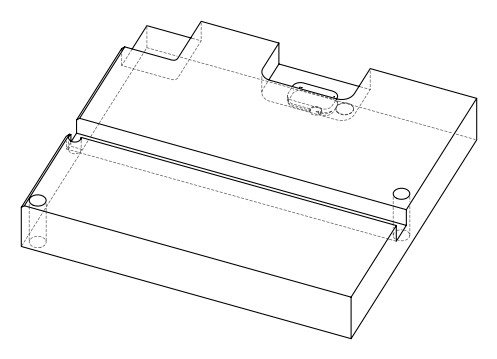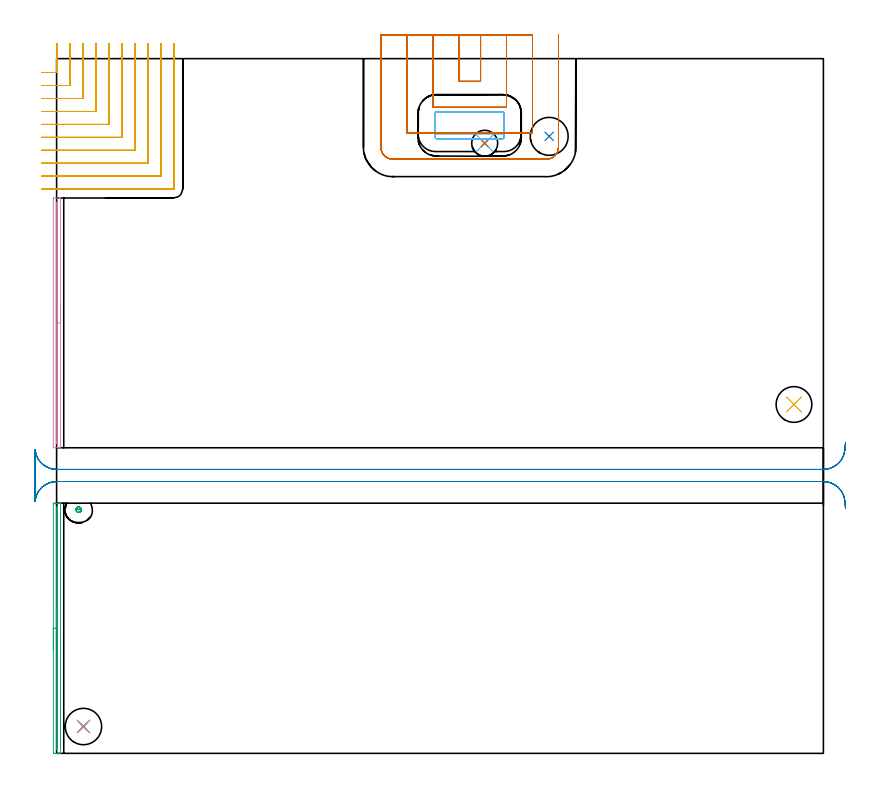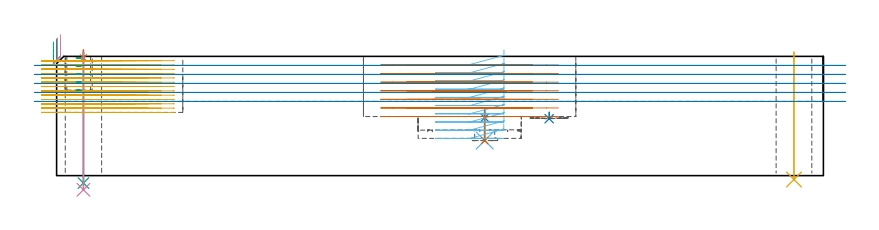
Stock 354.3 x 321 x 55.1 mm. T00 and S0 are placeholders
(PLAN: 15 operations, 11 tool changes, 49.6 min)
(1 SPOT_DRILL | STEP1HOLE | NXT0321_9005460120000 | 0.03 min | 4 mm3)
(2 SPOT_DRILL_1 | STEP1POCKET | NXT0321_9005460120000 | 0.04 min | 3039 mm3)
(3 DRILL_THROUGH_HOLE_INTO_CENTER | STEP1HOLE | NXT0301_077 | 0.24 min | 4843 mm3)
(4 DRILL_TO_ENLARGE_THROUGH_HOLE | STEP1HOLE | UGT0301_291 | 0.26 min | 7349 mm3)
(5 INDEXABLE_INSERT_DRILL_THROUGH_HOLE_FROM_SOLID | STEP1HOLE_1 | NXT0302_004 | 0.24 min | 11764 mm3)
(6 DRILL_BLIND_HOLE_INTO_CENTER | STEP1POCKET | NXT0301_042 | 0.06 min | 413 mm3)
(7 DRILL_TO_ENLARGE_BLIND_HOLE | STEP1POCKET | UGT0301_373 | 0.06 min | 934 mm3)
(8 INDEXABLE_INSERT_DRILL_BLIND_HOLE_FROM_SOLID | STEP1POCKET_2 | NXT0302_006 | 0.02 min | 6867 mm3)
(9 AREA_MILL | FG_CHAMFER_SURFACE | UGT0205_001 | 1.99 min | 645 mm3)
(10 AREA_MILL_1 | FG_CHAMFER_SURFACE_1 | UGT0205_001 | 1.99 min | 657 mm3)
(11 MILL_CORNER_NOTCH_RECTANGULAR | CORNER_NOTCH_RECTANGULAR | NXT0201_009 | Follow Part, ap 2, ae 75% | 22.26 min | 97135 mm3)
(12 MILL_RECTANGULAR_POCKET | POCKET_RECTANGULAR_STRAIGHT | UGT0201_008 | Follow Part, ap 4, ae 75% | 2.83 min | 44408 mm3)
(13 MILL_SLOT | SLOT_PARTIAL_RECTANGULAR | UGT0201_008 | Follow Part, ap 4, ae 75% | 11.26 min | 103799 mm3)
(14 MILL_RECTANGULAR_SLOT | SLOT_RECTANGULAR | UGT0201_136 | Follow Part, ap 5, ae 75% | 8.06 min | 188626 mm3)
(15 MILL_BLIND_HOLE_FROM_SOLID_MATERIAL | STEP1POCKET_1 | NXT0201_013 | Spiral | 0.24 min | 1518 mm3)
(TOOL NXT0321_9005460120000 | NC Spot Drill, 142deg, 12mm, Carbide, Uncoated | D12 PA142 FL30 Z2)
(TOOL NXT0301_077 | Carbide Drill 10.6mm [860.1-1060-053A1-MM 2214] | D10.6 PA140 FL71 Z2)
(TOOL UGT0301_291 | Twist Drill 16.8 mm | D16.8 PA118 FL125 Z2)
(TOOL NXT0302_004 | Index. Insert Drill 16.5mm [880-D1650L20-05] | D16.5 PA176 FL83 Z2)
(TOOL NXT0301_042 | Carbide Drill 7.1mm [860.1-0710-057A1-MM 2214] | D7.1 PA140 FL85 Z2)
(TOOL UGT0301_373 | Twist Drill Flat Bottom 12 mm | D12 PA180 FL101 Z2)
(TOOL NXT0302_006 | Index. Insert Drill 17.5mm [880-D1750L25-05] | D17.5 PA176 FL88 Z2)
(TOOL UGT0205_001 | Chamfer Mill 20 x 3 x 45 deg. | D20 FL50 Z2)
(TOOL NXT0201_009 | ENDMILL 8mm [2P460-0800-NA 1630] | D8 FL26 Z6)
(TOOL UGT0201_008 | End Mill 16 mm | D16 FL32 Z4)
(TOOL UGT0201_136 | Carbide End Mill 20.0 | D20 FL30 Z4)
(TOOL NXT0201_013 | ENDMILL 10mm | D10 FL30 Z4)
(OP 1 SPOT_DRILL)
G17 G21 G94 G90
T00 M6
G54
G17 G0 G90 X12.4 Y12.4 S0 M3
G43 Z65.1 H0
G94 G81 G98 Z54.377 F250. R58.1
G80
M5
M2
(OP 2 SPOT_DRILL_1)
G17 G21 G94 G90
T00 M6
G54
G17 G0 G90 X197.8 Y281.9 S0 M3
G43 Z65.1 H0
G94 G81 G98 Z26.775 F250. R30.3
G80
M5
M2
(OP 3 DRILL_THROUGH_HOLE_INTO_CENTER)
G17 G21 G94 G90
T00 M6
G54
G17 G0 G90 X12.4 Y12.4 S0 M3
G43 Z65.1 H1
G94 G73 G98 Z-3.429 F250. Q9.755 R57.1
G80
M5
M2
(OP 4 DRILL_TO_ENLARGE_THROUGH_HOLE)
G17 G21 G94 G90
T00 M6
G54
G17 G0 G90 X12.4 Y12.4 S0 M3
G43 Z65.1 H0
G94 G73 G98 Z-6.547 F250. Q15.412 R57.1
G80
M5
M2
(OP 5 INDEXABLE_INSERT_DRILL_THROUGH_HOLE_FROM_SOLID)
G17 G21 G94 G90
T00 M6
G54
G17 G0 G90 X340.7 Y161.2 S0 M3
G43 Z65.1 H1
G94 G81 G98 Z-1.788 F250. R57.1
G80
M5
M2
(OP 6 DRILL_BLIND_HOLE_INTO_CENTER)
G17 G21 G94 G90
T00 M6
G54
G17 G0 G90 X197.8 Y281.9 S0 M3
G43 Z65.1 H1
G94 G81 G98 Z16.2 F250. R29.3
G80
M5
M2
(OP 7 DRILL_TO_ENLARGE_BLIND_HOLE)
G17 G21 G94 G90
T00 M6
G54
G17 G0 G90 X197.8 Y281.9 S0 M3
G43 Z65.1 H0
G94 G81 G98 Z16.2 F250. R29.3
G80
M5
M2
(OP 8 INDEXABLE_INSERT_DRILL_BLIND_HOLE_FROM_SOLID)
G17 G21 G94 G90
T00 M6
G54
G17 G0 G90 X227.6 Y285.1 S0 M3
G43 Z65.1 H1
G94 G81 G98 Z26.3 F250. R29.3
G80
M5
M2
(OP 9 AREA_MILL)
G17 G21 G94 G90
T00 M6
G54
G17 G0 G90 X-1.5 Y47.8 S1061 M3
G43 Z65.1 H0
Z61.8
G94 G1 Y47.838 Z60.928 F250.
Y47.952 Z60.063
Y48.141 Z59.212
Y48.403 Z58.38
Y48.737 Z57.574
Y49.14 Z56.8
Y49.608 Z56.064
Y50.14 Z55.372
Y50.729 Z54.729
Y51.372 Z54.14
Y52.064 Z53.608
Y52.8 Z53.14
Y53.574 Z52.737
Y54.38 Z52.403
Y55.212 Z52.141
Y56.063 Z51.952
Y56.928 Z51.838
Y57.8 Z51.8
Y114.981
X-1.497 Y115.325 Z51.801
X-1.492 Y115.59 Z51.803
X-1.16 Y115.6 Z52.134
X-0.624 Z52.672
X-0.287 Z53.009
X0.249 Z53.545
X0.587 Z53.881
X1.262 Z54.561
X1.537 Z54.837
X1.67 Y115.598 Z54.963
X1.798 Y115.59 Z55.088
X1.8 Y115.427 Z55.1
Y0.173
X1.798 Y0.01 Z55.089
X1.671 Y0.002 Z54.963
X1.537 Y0. Z54.837
X1.262 Z54.561
X0.587 Z53.881
X-0.624 Z52.672
X-1.16 Y0.001 Z52.134
X-1.38 Y0.005 Z51.914
X-1.492 Y0.01 Z51.803
X-1.497 Y0.275 Z51.8
X-1.5 Y0.619
Y57.8
X-0.086 Z53.214
Y112.988
X-0.085 Y113.194 Z53.215
X-0.082 Y113.435 Z53.218
X-0.079 Y113.554 Z53.221
X-0.071 Y113.591 Z53.229
X-0.048 Y113.592 Z53.252
X0.191 Y113.599 Z53.491
X0.339 Y113.597 Z53.639
X0.369 Y113.594 Z53.669
X0.379 Y113.59 Z53.679
X0.381 Y113.581 Z53.681
X0.384 Y113.546 Z53.684
X0.385 Y113.4 Z53.685
X0.386 Y2.612 Z53.686
X0.385 Y2.406 Z53.685
X0.384 Y2.299 Z53.684
X0.379 Y2.019 Z53.679
X0.106 Y2.004 Z53.406
X-0.039 Y2.003 Z53.261
X-0.069 Y2.006 Z53.231
X-0.079 Y2.01 Z53.221
X-0.081 Y2.019 Z53.219
X-0.084 Y2.054 Z53.216
X-0.085 Y2.2 Z53.215
X-0.086 Y57.8 Z53.214
Y58.672 Z53.252
Y59.536 Z53.366
Y60.388 Z53.555
Y61.22 Z53.817
Y62.026 Z54.151
Y62.8 Z54.554
Y63.536 Z55.023
Y64.228 Z55.554
Y64.871 Z56.143
Y65.46 Z56.786
Y65.991 Z57.478
Y66.46 Z58.214
Y66.863 Z58.988
Y67.197 Z59.794
Y67.459 Z60.626
Y67.648 Z61.478
Y67.762 Z62.343
Y67.8 Z63.214
G0 Z65.1
M5
M2
(OP 10 AREA_MILL_1)
G17 G21 G94 G90
T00 M6
G54
G17 G0 G90 X1.8 Y208.9 S1061 M3
G43 Z65.1 H0
G94 G1 Y208.862 Z64.228 F250.
Y208.748 Z63.363
Y208.559 Z62.512
Y208.297 Z61.68
Y207.963 Z60.874
Y207.56 Z60.1
Y207.092 Z59.364
Y206.56 Z58.672
Y205.971 Z58.029
Y205.328 Z57.439
Y204.636 Z56.908
Y203.9 Z56.44
Y203.126 Z56.037
Y202.32 Z55.703
Y201.488 Z55.441
Y200.636 Z55.252
Y199.772 Z55.138
Y198.9 Z55.1
Y141.355
X1.797 Y141.21 Z55.088
X1.683 Y141.202 Z54.975
X1.563 Y141.2 Z54.862
X1.195 Z54.494
X0.587 Z53.881
X-1.464 Z51.833
X-1.492 Y141.203 Z51.806
X-1.5 Y141.529 Z51.8
Y255.999
X-1.498 Y256.272 Z51.802
X-1.492 Y256.597 Z51.806
X-1.464 Y256.6 Z51.834
X0.587 Z53.881
X1.195 Z54.494
X1.563 Z54.862
X1.683 Y256.598 Z54.975
X1.798 Y256.59 Z55.088
X1.8 Y256.445 Z55.1
Y198.9
X0.386 Z53.686
X0.385 Y143.338 Z53.685
X0.384 Y143.265 Z53.684
X0.382 Y143.229 Z53.682
X0.38 Y143.218 Z53.68
X0.352 Y143.21 Z53.652
X0.088 Y143.203 Z53.388
X-0.041 Y143.207 Z53.259
X-0.065 Y143.21 Z53.235
X-0.079 Y143.217 Z53.221
X-0.081 Y143.245 Z53.219
X-0.084 Y143.379 Z53.216
X-0.085 Y143.586 Z53.215
X-0.086 Y144.067 Z53.214
X-0.085 Y254.214 Z53.215
X-0.082 Y254.455 Z53.218
X-0.079 Y254.574 Z53.221
X-0.076 Y254.591 Z53.224
X-0.065 Y254.594 Z53.235
X-0.039 Y254.597 Z53.261
X0.21 Y254.599 Z53.51
X0.341 Y254.594 Z53.641
X0.365 Y254.59 Z53.665
X0.379 Y254.583 Z53.679
X0.381 Y254.555 Z53.681
X0.384 Y254.421 Z53.684
X0.385 Y254.214 Z53.685
X0.386 Y254.009 Z53.686
Y198.9
Y198.028 Z53.724
Y197.164 Z53.838
Y196.312 Z54.026
Y195.48 Z54.289
Y194.674 Z54.623
Y193.9 Z55.025
Y193.164 Z55.494
Y192.472 Z56.025
Y191.829 Z56.615
Y191.24 Z57.258
Y190.708 Z57.95
Y190.24 Z58.686
Y189.837 Z59.459
Y189.503 Z60.265
Y189.241 Z61.097
Y189.052 Z61.949
Y188.938 Z62.814
Y188.9 Z63.686
G0 Z65.1
M5
M2
(OP 11 MILL_CORNER_NOTCH_RECTANGULAR)
G17 G21 G94 G90
T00 M6
G54
G17 G0 G90 X-7. Y314.6 S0 M3
G43 Z65.1 H1
Z53.108
G94 G1 X-4. F250.
X-0.096 F500.
G3 X0.3 Y314.996 R0.4
G1 Y325.
Y328. F250.
G0 Z65.1
X-7. Y308.6
Z53.108
G1 X-4.
X5.904 F500.
G3 X6.3 Y308.996 R0.4
G1 Y325.
Y328. F250.
G0 Z65.1
X-7. Y302.6
Z53.108
G1 X-4.
X11.904 F500.
G3 X12.3 Y302.996 R0.4
G1 Y325.
Y328. F250.
G0 Z65.1
X-7. Y296.6
Z53.108
G1 X-4.
X17.904 F500.
G3 X18.3 Y296.996 R0.4
G1 Y325.
Y328. F250.
G0 Z65.1
X-7. Y290.6
Z53.108
G1 X-4.
X23.903 F500.
G3 X24.3 Y290.997 R0.4
G1 Y325.
Y328. F250.
G0 Z65.1
X-7. Y284.6
Z53.108
G1 X-4.
X29.903 F500.
G3 X30.3 Y284.997 R0.4
G1 Y325.
Y328. F250.
G0 Z65.1
X-7. Y278.6
Z53.108
G1 X-4.
X35.903 F500.
G3 X36.3 Y278.997 R0.4
G1 Y325.
Y328. F250.
G0 Z65.1
X-7. Y272.6
Z53.108
G1 X-4.
X41.903 F500.
G3 X42.3 Y272.997 R0.4
G1 Y325.
Y328. F250.
G0 Z65.1
X-7. Y266.6
Z53.108
G1 X-4.
X47.903 F500.
G3 X48.3 Y266.997 R0.4
G1 Y325.
Y328. F250.
G0 Z65.1
X-7. Y260.6
Z53.108
G1 X-4.
X53.903 F500.
G3 X54.3 Y260.997 R0.4
G1 Y325.
Y328. F250.
G0 Z65.1
X-7. Y314.6
Z51.115
G1 X-4.
X-0.096 F500.
G3 X0.3 Y314.996 R0.4
G1 Y325.
Y328. F250.
G0 Z65.1
X-7. Y308.6
Z51.115
G1 X-4.
X5.904 F500.
G3 X6.3 Y308.996 R0.4
G1 Y325.
Y328. F250.
G0 Z65.1
X-7. Y302.6
Z51.115
G1 X-4.
X11.904 F500.
G3 X12.3 Y302.996 R0.4
G1 Y325.
Y328. F250.
G0 Z65.1
X-7. Y296.6
Z51.115
G1 X-4.
X17.904 F500.
G3 X18.3 Y296.996 R0.4
G1 Y325.
Y328. F250.
G0 Z65.1
X-7. Y290.6
Z51.115
G1 X-4.
X23.903 F500.
G3 X24.3 Y290.997 R0.4
G1 Y325.
Y328. F250.
G0 Z65.1
X-7. Y284.6
Z51.115
G1 X-4.
X29.903 F500.
G3 X30.3 Y284.997 R0.4
G1 Y325.
Y328. F250.
G0 Z65.1
X-7. Y278.6
Z51.115
G1 X-4.
X35.903 F500.
G3 X36.3 Y278.997 R0.4
G1 Y325.
Y328. F250.
G0 Z65.1
X-7. Y272.6
Z51.115
G1 X-4.
X41.903 F500.
G3 X42.3 Y272.997 R0.4
G1 Y325.
Y328. F250.
G0 Z65.1
X-7. Y266.6
Z51.115
G1 X-4.
X47.903 F500.
G3 X48.3 Y266.997 R0.4
G1 Y325.
Y328. F250.
G0 Z65.1
X-7. Y260.6
Z51.115
G1 X-4.
X53.903 F500.
G3 X54.3 Y260.997 R0.4
G1 Y325.
Y328. F250.
G0 Z65.1
X-7. Y314.6
Z49.123
G1 X-4.
X-0.096 F500.
G3 X0.3 Y314.996 R0.4
G1 Y325.
Y328. F250.
G0 Z65.1
X-7. Y308.6
Z49.123
G1 X-4.
X5.904 F500.
G3 X6.3 Y308.996 R0.4
G1 Y325.
Y328. F250.
G0 Z65.1
X-7. Y302.6
Z49.123
G1 X-4.
X11.904 F500.
G3 X12.3 Y302.996 R0.4
G1 Y325.
Y328. F250.
G0 Z65.1
X-7. Y296.6
Z49.123
G1 X-4.
X17.904 F500.
G3 X18.3 Y296.996 R0.4
G1 Y325.
Y328. F250.
G0 Z65.1
X-7. Y290.6
Z49.123
G1 X-4.
X23.903 F500.
G3 X24.3 Y290.997 R0.4
G1 Y325.
Y328. F250.
G0 Z65.1
X-7. Y284.6
Z49.123
G1 X-4.
X29.903 F500.
G3 X30.3 Y284.997 R0.4
G1 Y325.
Y328. F250.
G0 Z65.1
X-7. Y278.6
Z49.123
G1 X-4.
X35.903 F500.
G3 X36.3 Y278.997 R0.4
G1 Y325.
Y328. F250.
G0 Z65.1
X-7. Y272.6
Z49.123
G1 X-4.
X41.903 F500.
G3 X42.3 Y272.997 R0.4
G1 Y325.
Y328. F250.
G0 Z65.1
X-7. Y266.6
Z49.123
G1 X-4.
X47.903 F500.
G3 X48.3 Y266.997 R0.4
G1 Y325.
Y328. F250.
G0 Z65.1
X-7. Y260.6
Z49.123
G1 X-4.
X53.903 F500.
G3 X54.3 Y260.997 R0.4
G1 Y325.
Y328. F250.
G0 Z65.1
X-7. Y314.6
Z47.131
G1 X-4.
X-0.096 F500.
G3 X0.3 Y314.996 R0.4
G1 Y325.
Y328. F250.
G0 Z65.1
X-7. Y308.6
Z47.131
G1 X-4.
X5.904 F500.
G3 X6.3 Y308.996 R0.4
G1 Y325.
Y328. F250.
G0 Z65.1
X-7. Y302.6
Z47.131
G1 X-4.
X11.904 F500.
G3 X12.3 Y302.996 R0.4
G1 Y325.
Y328. F250.
G0 Z65.1
X-7. Y296.6
Z47.131
G1 X-4.
X17.904 F500.
G3 X18.3 Y296.996 R0.4
G1 Y325.
Y328. F250.
G0 Z65.1
X-7. Y290.6
Z47.131
G1 X-4.
X23.903 F500.
G3 X24.3 Y290.997 R0.4
G1 Y325.
Y328. F250.
G0 Z65.1
X-7. Y284.6
Z47.131
G1 X-4.
X29.903 F500.
G3 X30.3 Y284.997 R0.4
G1 Y325.
Y328. F250.
G0 Z65.1
X-7. Y278.6
Z47.131
G1 X-4.
X35.903 F500.
G3 X36.3 Y278.997 R0.4
G1 Y325.
Y328. F250.
G0 Z65.1
X-7. Y272.6
Z47.131
G1 X-4.
X41.903 F500.
G3 X42.3 Y272.997 R0.4
G1 Y325.
Y328. F250.
G0 Z65.1
X-7. Y266.6
Z47.131
G1 X-4.
X47.903 F500.
G3 X48.3 Y266.997 R0.4
G1 Y325.
Y328. F250.
G0 Z65.1
X-7. Y260.6
Z47.131
G1 X-4.
X53.903 F500.
G3 X54.3 Y260.997 R0.4
G1 Y325.
Y328. F250.
G0 Z65.1
X-7. Y314.6
Z45.138
G1 X-4.
X-0.096 F500.
G3 X0.3 Y314.996 R0.4
G1 Y325.
Y328. F250.
G0 Z65.1
X-7. Y308.6
Z45.138
G1 X-4.
X5.904 F500.
G3 X6.3 Y308.996 R0.4
G1 Y325.
Y328. F250.
G0 Z65.1
X-7. Y302.6
Z45.138
G1 X-4.
X11.904 F500.
G3 X12.3 Y302.996 R0.4
G1 Y325.
Y328. F250.
G0 Z65.1
X-7. Y296.6
Z45.138
G1 X-4.
X17.904 F500.
G3 X18.3 Y296.996 R0.4
G1 Y325.
Y328. F250.
G0 Z65.1
X-7. Y290.6
Z45.138
G1 X-4.
X23.903 F500.
G3 X24.3 Y290.997 R0.4
G1 Y325.
Y328. F250.
G0 Z65.1
X-7. Y284.6
Z45.138
G1 X-4.
X29.903 F500.
G3 X30.3 Y284.997 R0.4
G1 Y325.
Y328. F250.
G0 Z65.1
X-7. Y278.6
Z45.138
G1 X-4.
X35.903 F500.
G3 X36.3 Y278.997 R0.4
G1 Y325.
Y328. F250.
G0 Z65.1
X-7. Y272.6
Z45.138
G1 X-4.
X41.903 F500.
G3 X42.3 Y272.997 R0.4
G1 Y325.
Y328. F250.
G0 Z65.1
X-7. Y266.6
Z45.138
G1 X-4.
X47.903 F500.
G3 X48.3 Y266.997 R0.4
G1 Y325.
Y328. F250.
G0 Z65.1
X-7. Y260.6
Z45.138
G1 X-4.
X53.903 F500.
G3 X54.3 Y260.997 R0.4
G1 Y325.
Y328. F250.
G0 Z65.1
X-7. Y314.6
Z43.146
G1 X-4.
X-0.096 F500.
G3 X0.3 Y314.996 R0.4
G1 Y325.
Y328. F250.
G0 Z65.1
X-7. Y308.6
Z43.146
G1 X-4.
X5.904 F500.
G3 X6.3 Y308.996 R0.4
G1 Y325.
Y328. F250.
G0 Z65.1
X-7. Y302.6
Z43.146
G1 X-4.
X11.904 F500.
G3 X12.3 Y302.996 R0.4
G1 Y325.
Y328. F250.
G0 Z65.1
X-7. Y296.6
Z43.146
G1 X-4.
X17.904 F500.
G3 X18.3 Y296.996 R0.4
G1 Y325.
Y328. F250.
G0 Z65.1
X-7. Y290.6
Z43.146
G1 X-4.
X23.903 F500.
G3 X24.3 Y290.997 R0.4
G1 Y325.
Y328. F250.
G0 Z65.1
X-7. Y284.6
Z43.146
G1 X-4.
X29.903 F500.
G3 X30.3 Y284.997 R0.4
G1 Y325.
Y328. F250.
G0 Z65.1
X-7. Y278.6
Z43.146
G1 X-4.
X35.903 F500.
G3 X36.3 Y278.997 R0.4
G1 Y325.
Y328. F250.
G0 Z65.1
X-7. Y272.6
Z43.146
G1 X-4.
X41.903 F500.
G3 X42.3 Y272.997 R0.4
G1 Y325.
Y328. F250.
G0 Z65.1
X-7. Y266.6
Z43.146
G1 X-4.
X47.903 F500.
G3 X48.3 Y266.997 R0.4
G1 Y325.
Y328. F250.
G0 Z65.1
X-7. Y260.6
Z43.146
G1 X-4.
X53.903 F500.
G3 X54.3 Y260.997 R0.4
G1 Y325.
Y328. F250.
G0 Z65.1
X-7. Y314.6
Z41.154
G1 X-4.
X-0.096 F500.
G3 X0.3 Y314.996 R0.4
G1 Y325.
Y328. F250.
G0 Z65.1
X-7. Y308.6
Z41.154
G1 X-4.
X5.904 F500.
G3 X6.3 Y308.996 R0.4
G1 Y325.
Y328. F250.
G0 Z65.1
X-7. Y302.6
Z41.154
G1 X-4.
X11.904 F500.
G3 X12.3 Y302.996 R0.4
G1 Y325.
Y328. F250.
G0 Z65.1
X-7. Y296.6
Z41.154
G1 X-4.
X17.904 F500.
G3 X18.3 Y296.996 R0.4
G1 Y325.
Y328. F250.
G0 Z65.1
X-7. Y290.6
Z41.154
G1 X-4.
X23.903 F500.
G3 X24.3 Y290.997 R0.4
G1 Y325.
Y328. F250.
G0 Z65.1
X-7. Y284.6
Z41.154
G1 X-4.
X29.903 F500.
G3 X30.3 Y284.997 R0.4
G1 Y325.
Y328. F250.
G0 Z65.1
X-7. Y278.6
Z41.154
G1 X-4.
X35.903 F500.
G3 X36.3 Y278.997 R0.4
G1 Y325.
Y328. F250.
G0 Z65.1
X-7. Y272.6
Z41.154
G1 X-4.
X41.903 F500.
G3 X42.3 Y272.997 R0.4
G1 Y325.
Y328. F250.
G0 Z65.1
X-7. Y266.6
Z41.154
G1 X-4.
X47.903 F500.
G3 X48.3 Y266.997 R0.4
G1 Y325.
Y328. F250.
G0 Z65.1
X-7. Y260.6
Z41.154
G1 X-4.
X53.903 F500.
G3 X54.3 Y260.997 R0.4
G1 Y325.
Y328. F250.
G0 Z65.1
X-7. Y314.6
Z39.162
G1 X-4.
X-0.096 F500.
G3 X0.3 Y314.996 R0.4
G1 Y325.
Y328. F250.
G0 Z65.1
X-7. Y308.6
Z39.162
G1 X-4.
X5.904 F500.
G3 X6.3 Y308.996 R0.4
G1 Y325.
Y328. F250.
G0 Z65.1
X-7. Y302.6
Z39.162
G1 X-4.
X11.904 F500.
G3 X12.3 Y302.996 R0.4
G1 Y325.
Y328. F250.
G0 Z65.1
X-7. Y296.6
Z39.162
G1 X-4.
X17.904 F500.
G3 X18.3 Y296.996 R0.4
G1 Y325.
Y328. F250.
G0 Z65.1
X-7. Y290.6
Z39.162
G1 X-4.
X23.903 F500.
G3 X24.3 Y290.997 R0.4
G1 Y325.
Y328. F250.
G0 Z65.1
X-7. Y284.6
Z39.162
G1 X-4.
X29.903 F500.
G3 X30.3 Y284.997 R0.4
G1 Y325.
Y328. F250.
G0 Z65.1
X-7. Y278.6
Z39.162
G1 X-4.
X35.903 F500.
G3 X36.3 Y278.997 R0.4
G1 Y325.
Y328. F250.
G0 Z65.1
X-7. Y272.6
Z39.162
G1 X-4.
X41.903 F500.
G3 X42.3 Y272.997 R0.4
G1 Y325.
Y328. F250.
G0 Z65.1
X-7. Y266.6
Z39.162
G1 X-4.
X47.903 F500.
G3 X48.3 Y266.997 R0.4
G1 Y325.
Y328. F250.
G0 Z65.1
X-7. Y260.6
Z39.162
G1 X-4.
X53.903 F500.
G3 X54.3 Y260.997 R0.4
G1 Y325.
Y328. F250.
G0 Z65.1
X-7. Y314.6
Z37.169
G1 X-4.
X-0.096 F500.
G3 X0.3 Y314.996 R0.4
G1 Y325.
Y328. F250.
G0 Z65.1
X-7. Y308.6
Z37.169
G1 X-4.
X5.904 F500.
G3 X6.3 Y308.996 R0.4
G1 Y325.
Y328. F250.
G0 Z65.1
X-7. Y302.6
Z37.169
G1 X-4.
X11.904 F500.
G3 X12.3 Y302.996 R0.4
G1 Y325.
Y328. F250.
G0 Z65.1
X-7. Y296.6
Z37.169
G1 X-4.
X17.904 F500.
G3 X18.3 Y296.996 R0.4
G1 Y325.
Y328. F250.
G0 Z65.1
X-7. Y290.6
Z37.169
G1 X-4.
X23.903 F500.
G3 X24.3 Y290.997 R0.4
G1 Y325.
Y328. F250.
G0 Z65.1
X-7. Y284.6
Z37.169
G1 X-4.
X29.903 F500.
G3 X30.3 Y284.997 R0.4
G1 Y325.
Y328. F250.
G0 Z65.1
X-7. Y278.6
Z37.169
G1 X-4.
X35.903 F500.
G3 X36.3 Y278.997 R0.4
G1 Y325.
Y328. F250.
G0 Z65.1
X-7. Y272.6
Z37.169
G1 X-4.
X41.903 F500.
G3 X42.3 Y272.997 R0.4
G1 Y325.
Y328. F250.
G0 Z65.1
X-7. Y266.6
Z37.169
G1 X-4.
X47.903 F500.
G3 X48.3 Y266.997 R0.4
G1 Y325.
Y328. F250.
G0 Z65.1
X-7. Y260.6
Z37.169
G1 X-4.
X53.903 F500.
G3 X54.3 Y260.997 R0.4
G1 Y325.
Y328. F250.
G0 Z65.1
X-7. Y314.6
Z35.177
G1 X-4.
X-0.096 F500.
G3 X0.3 Y314.996 R0.4
G1 Y325.
Y328. F250.
G0 Z65.1
X-7. Y308.6
Z35.177
G1 X-4.
X5.904 F500.
G3 X6.3 Y308.996 R0.4
G1 Y325.
Y328. F250.
G0 Z65.1
X-7. Y302.6
Z35.177
G1 X-4.
X11.904 F500.
G3 X12.3 Y302.996 R0.4
G1 Y325.
Y328. F250.
G0 Z65.1
X-7. Y296.6
Z35.177
G1 X-4.
X17.904 F500.
G3 X18.3 Y296.996 R0.4
G1 Y325.
Y328. F250.
G0 Z65.1
X-7. Y290.6
Z35.177
G1 X-4.
X23.903 F500.
G3 X24.3 Y290.997 R0.4
G1 Y325.
Y328. F250.
G0 Z65.1
X-7. Y284.6
Z35.177
G1 X-4.
X29.903 F500.
G3 X30.3 Y284.997 R0.4
G1 Y325.
Y328. F250.
G0 Z65.1
X-7. Y278.6
Z35.177
G1 X-4.
X35.903 F500.
G3 X36.3 Y278.997 R0.4
G1 Y325.
Y328. F250.
G0 Z65.1
X-7. Y272.6
Z35.177
G1 X-4.
X41.903 F500.
G3 X42.3 Y272.997 R0.4
G1 Y325.
Y328. F250.
G0 Z65.1
X-7. Y266.6
Z35.177
G1 X-4.
X47.903 F500.
G3 X48.3 Y266.997 R0.4
G1 Y325.
Y328. F250.
G0 Z65.1
X-7. Y260.6
Z35.177
G1 X-4.
X53.903 F500.
G3 X54.3 Y260.997 R0.4
G1 Y325.
Y328. F250.
G0 Z65.1
X-7. Y314.6
Z33.185
G1 X-4.
X-0.096 F500.
G3 X0.3 Y314.996 R0.4
G1 Y325.
Y328. F250.
G0 Z65.1
X-7. Y308.6
Z33.185
G1 X-4.
X5.904 F500.
G3 X6.3 Y308.996 R0.4
G1 Y325.
Y328. F250.
G0 Z65.1
X-7. Y302.6
Z33.185
G1 X-4.
X11.904 F500.
G3 X12.3 Y302.996 R0.4
G1 Y325.
Y328. F250.
G0 Z65.1
X-7. Y296.6
Z33.185
G1 X-4.
X17.904 F500.
G3 X18.3 Y296.996 R0.4
G1 Y325.
Y328. F250.
G0 Z65.1
X-7. Y290.6
Z33.185
G1 X-4.
X23.903 F500.
G3 X24.3 Y290.997 R0.4
G1 Y325.
Y328. F250.
G0 Z65.1
X-7. Y284.6
Z33.185
G1 X-4.
X29.903 F500.
G3 X30.3 Y284.997 R0.4
G1 Y325.
Y328. F250.
G0 Z65.1
X-7. Y278.6
Z33.185
G1 X-4.
X35.903 F500.
G3 X36.3 Y278.997 R0.4
G1 Y325.
Y328. F250.
G0 Z65.1
X-7. Y272.6
Z33.185
G1 X-4.
X41.903 F500.
G3 X42.3 Y272.997 R0.4
G1 Y325.
Y328. F250.
G0 Z65.1
X-7. Y266.6
Z33.185
G1 X-4.
X47.903 F500.
G3 X48.3 Y266.997 R0.4
G1 Y325.
Y328. F250.
G0 Z65.1
X-7. Y260.6
Z33.185
G1 X-4.
X53.903 F500.
G3 X54.3 Y260.997 R0.4
G1 Y325.
Y328. F250.
G0 Z65.1
X-7. Y314.6
Z31.192
G1 X-4.
X-0.096 F500.
G3 X0.3 Y314.996 R0.4
G1 Y325.
Y328. F250.
G0 Z65.1
X-7. Y308.6
Z31.192
G1 X-4.
X5.904 F500.
G3 X6.3 Y308.996 R0.4
G1 Y325.
Y328. F250.
G0 Z65.1
X-7. Y302.6
Z31.192
G1 X-4.
X11.904 F500.
G3 X12.3 Y302.996 R0.4
G1 Y325.
Y328. F250.
G0 Z65.1
X-7. Y296.6
Z31.192
G1 X-4.
X17.904 F500.
G3 X18.3 Y296.996 R0.4
G1 Y325.
Y328. F250.
G0 Z65.1
X-7. Y290.6
Z31.192
G1 X-4.
X23.903 F500.
G3 X24.3 Y290.997 R0.4
G1 Y325.
Y328. F250.
G0 Z65.1
X-7. Y284.6
Z31.192
G1 X-4.
X29.903 F500.
G3 X30.3 Y284.997 R0.4
G1 Y325.
Y328. F250.
G0 Z65.1
X-7. Y278.6
Z31.192
G1 X-4.
X35.903 F500.
G3 X36.3 Y278.997 R0.4
G1 Y325.
Y328. F250.
G0 Z65.1
X-7. Y272.6
Z31.192
G1 X-4.
X41.903 F500.
G3 X42.3 Y272.997 R0.4
G1 Y325.
Y328. F250.
G0 Z65.1
X-7. Y266.6
Z31.192
G1 X-4.
X47.903 F500.
G3 X48.3 Y266.997 R0.4
G1 Y325.
Y328. F250.
G0 Z65.1
X-7. Y260.6
Z31.192
G1 X-4.
X53.903 F500.
G3 X54.3 Y260.997 R0.4
G1 Y325.
Y328. F250.
G0 Z65.1
X-7. Y314.6
Z29.2
G1 X-4.
X-0.096 F500.
G3 X0.3 Y314.996 R0.4
G1 Y325.
Y328. F250.
G0 Z65.1
X-7. Y308.6
Z29.2
G1 X-4.
X5.904 F500.
G3 X6.3 Y308.996 R0.4
G1 Y325.
Y328. F250.
G0 Z65.1
X-7. Y302.6
Z29.2
G1 X-4.
X11.904 F500.
G3 X12.3 Y302.996 R0.4
G1 Y325.
Y328. F250.
G0 Z65.1
X-7. Y296.6
Z29.2
G1 X-4.
X17.904 F500.
G3 X18.3 Y296.996 R0.4
G1 Y325.
Y328. F250.
G0 Z65.1
X-7. Y290.6
Z29.2
G1 X-4.
X23.903 F500.
G3 X24.3 Y290.997 R0.4
G1 Y325.
Y328. F250.
G0 Z65.1
X-7. Y284.6
Z29.2
G1 X-4.
X29.903 F500.
G3 X30.3 Y284.997 R0.4
G1 Y325.
Y328. F250.
G0 Z65.1
X-7. Y278.6
Z29.2
G1 X-4.
X35.903 F500.
G3 X36.3 Y278.997 R0.4
G1 Y325.
Y328. F250.
G0 Z65.1
X-7. Y272.6
Z29.2
G1 X-4.
X41.903 F500.
G3 X42.3 Y272.997 R0.4
G1 Y325.
Y328. F250.
G0 Z65.1
X-7. Y266.6
Z29.2
G1 X-4.
X47.903 F500.
G3 X48.3 Y266.997 R0.4
G1 Y325.
Y328. F250.
G0 Z65.1
X-7. Y260.6
Z29.2
G1 X-4.
X53.903 F500.
G3 X54.3 Y260.997 R0.4
G1 Y325.
Y328. F250.
G0 Z65.1
M5
M2
(OP 12 MILL_RECTANGULAR_POCKET)
G17 G21 G94 G90
T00 M6
G54
G17 G0 G90 X206.7 Y286.699 S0 M3
G43 Z65.1 H0
Z58.1
G94 G1 Y295.9 Z55.635 F250.
Y295.971 Z55.616
X206.652 Y296.126 Z55.572
X206.557 Y296.257 Z55.529
X206.426 Y296.352 Z55.485
X206.271 Y296.4 Z55.442
X206.2 Z55.423
X190.85 Z51.31
X175.5 F500.
G3 X175. Y295.9 R0.5
G1 Y284.5
G3 X175.5 Y284. R0.5
G1 X196.252
X206.2
G3 X206.7 Y284.5 R0.5
G1 Y295.9
G3 X206.2 Y296.4 R0.5
G1 X190.85
X189.85
G0 X206.7 Y286.699 Z54.31
G1 Y295.9 Z51.845 F250.
Y295.971 Z51.826
X206.652 Y296.126 Z51.782
X206.557 Y296.257 Z51.739
X206.426 Y296.352 Z51.695
X206.271 Y296.4 Z51.652
X206.2 Z51.633
X190.85 Z47.52
X175.5 F500.
G3 X175. Y295.9 R0.5
G1 Y284.5
G3 X175.5 Y284. R0.5
G1 X196.252
X206.2
G3 X206.7 Y284.5 R0.5
G1 Y295.9
G3 X206.2 Y296.4 R0.5
G1 X190.85
X189.85
G0 X206.7 Y286.699 Z50.52
G1 Y295.9 Z48.055 F250.
Y295.971 Z48.036
X206.652 Y296.126 Z47.992
X206.557 Y296.257 Z47.949
X206.426 Y296.352 Z47.905
X206.271 Y296.4 Z47.862
X206.2 Z47.843
X190.85 Z43.73
X175.5 F500.
G3 X175. Y295.9 R0.5
G1 Y284.5
G3 X175.5 Y284. R0.5
G1 X196.252
X206.2
G3 X206.7 Y284.5 R0.5
G1 Y295.9
G3 X206.2 Y296.4 R0.5
G1 X190.85
X189.85
G0 X206.7 Y286.699 Z46.73
G1 Y295.9 Z44.265 F250.
Y295.971 Z44.246
X206.652 Y296.126 Z44.202
X206.557 Y296.257 Z44.159
X206.426 Y296.352 Z44.115
X206.271 Y296.4 Z44.072
X206.2 Z44.053
X190.85 Z39.94
X175.5 F500.
G3 X175. Y295.9 R0.5
G1 Y284.5
G3 X175.5 Y284. R0.5
G1 X196.252
X206.2
G3 X206.7 Y284.5 R0.5
G1 Y295.9
G3 X206.2 Y296.4 R0.5
G1 X190.85
X189.85
G0 X206.7 Y286.699 Z42.94
G1 Y295.9 Z40.475 F250.
Y295.971 Z40.456
X206.652 Y296.126 Z40.412
X206.557 Y296.257 Z40.369
X206.426 Y296.352 Z40.325
X206.271 Y296.4 Z40.282
X206.2 Z40.263
X190.85 Z36.15
X175.5 F500.
G3 X175. Y295.9 R0.5
G1 Y284.5
G3 X175.5 Y284. R0.5
G1 X196.252
X206.2
G3 X206.7 Y284.5 R0.5
G1 Y295.9
G3 X206.2 Y296.4 R0.5
G1 X190.85
X189.85
G0 X206.7 Y286.699 Z39.15
G1 Y295.9 Z36.685 F250.
Y295.971 Z36.666
X206.652 Y296.126 Z36.622
X206.557 Y296.257 Z36.579
X206.426 Y296.352 Z36.535
X206.271 Y296.4 Z36.492
X206.2 Z36.473
X190.85 Z32.36
X175.5 F500.
G3 X175. Y295.9 R0.5
G1 Y284.5
G3 X175.5 Y284. R0.5
G1 X196.252
X206.2
G3 X206.7 Y284.5 R0.5
G1 Y295.9
G3 X206.2 Y296.4 R0.5
G1 X190.85
X189.85
G0 X206.7 Y286.699 Z35.36
G1 Y295.9 Z32.895 F250.
Y295.971 Z32.876
X206.652 Y296.126 Z32.832
X206.557 Y296.257 Z32.789
X206.426 Y296.352 Z32.745
X206.271 Y296.4 Z32.702
X206.2 Z32.683
X190.85 Z28.57
X175.5 F500.
G3 X175. Y295.9 R0.5
G1 Y284.5
G3 X175.5 Y284. R0.5
G1 X196.252
X206.2
G3 X206.7 Y284.5 R0.5
G1 Y295.9
G3 X206.2 Y296.4 R0.5
G1 X190.85
X189.85
G0 X206.7 Y286.699 Z31.57
G1 Y295.9 Z29.105 F250.
Y295.971 Z29.086
X206.652 Y296.126 Z29.042
X206.557 Y296.257 Z28.999
X206.426 Y296.352 Z28.955
X206.271 Y296.4 Z28.912
X206.2 Z28.893
X190.85 Z24.78
X175.5 F500.
G3 X175. Y295.9 R0.5
G1 Y284.5
G3 X175.5 Y284. R0.5
G1 X196.252
X206.2
G3 X206.7 Y284.5 R0.5
G1 Y295.9
G3 X206.2 Y296.4 R0.5
G1 X190.85
X189.85
G0 X206.7 Y286.699 Z27.78
G1 Y295.9 Z25.315 F250.
Y295.971 Z25.296
X206.652 Y296.126 Z25.252
X206.557 Y296.257 Z25.209
X206.426 Y296.352 Z25.165
X206.271 Y296.4 Z25.122
X206.2 Z25.103
X190.85 Z20.99
X175.5 F500.
G3 X175. Y295.9 R0.5
G1 Y284.5
G3 X175.5 Y284. R0.5
G1 X196.252
X206.2
G3 X206.7 Y284.5 R0.5
G1 Y295.9
G3 X206.2 Y296.4 R0.5
G1 X190.85
X189.85
G0 X206.629 Y286.569 Z23.99
G1 X206.622 Y295.716 Z21.539 F250.
X206.595 Y296.094 Z21.438
X206.396 Y296.266 Z21.367
X206.313 Y296.298 Z21.343
X206.189 Y296.312 Z21.31
X206.05 Y296.322 Z21.273
X190.851 Z17.2
X176.114 F500.
X175.514 Y296.312
X175.295 Y296.26
X175.23 Y296.211
X175.109 Y296.091
X175.083 Y295.856
X175.078 Y295.718
X175.079 Y286.066
X206.621
X206.622 Y295.716
X206.595 Y296.094
X206.396 Y296.266
X206.313 Y296.298
X206.189 Y296.312
X206.05 Y296.322
X190.851
X189.851
G0 Z65.1
M5
M2
(OP 13 MILL_SLOT)
G17 G21 G94 G90
T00 M6
G54
G17 G0 G90 X185.8 Y332. S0 M3
G43 Z65.1 H0
Z51.128
G94 G1 Y329. F250.
Y310.5 F500.
X195.9
Y329.
Y332. F250.
X173.8
Y329.
Y298.5 F500.
X207.9
Y329.
Y332. F250.
X161.8
Y329.
Y286.5 F500.
X175.
X178. F250.
X203.7 F500.
X206.7 F250.
X219.9 F500.
Y329.
Y332. F250.
X149.8
Y329.
Y280.1 F500.
G3 X155.4 Y274.5 R5.6
G1 X226.3
G3 X231.9 Y280.1 R5.6
G1 Y329.
Y332. F250.
G0 X185.8 Z47.157
G1 Y329.
Y310.5 F500.
X195.9
Y329.
Y332. F250.
X173.8
Y329.
Y298.5 F500.
X207.9
Y329.
Y332. F250.
X161.8
Y329.
Y286.5 F500.
X175.
X178. F250.
X203.7 F500.
X206.7 F250.
X219.9 F500.
Y329.
Y332. F250.
X149.8
Y329.
Y280.1 F500.
G3 X155.4 Y274.5 R5.6
G1 X226.3
G3 X231.9 Y280.1 R5.6
G1 Y329.
Y332. F250.
G0 X185.8 Z43.186
G1 Y329.
Y310.5 F500.
X195.9
Y329.
Y332. F250.
X173.8
Y329.
Y298.5 F500.
X207.9
Y329.
Y332. F250.
X161.8
Y329.
Y286.5 F500.
X175.
X178. F250.
X203.7 F500.
X206.7 F250.
X219.9 F500.
Y329.
Y332. F250.
X149.8
Y329.
Y280.1 F500.
G3 X155.4 Y274.5 R5.6
G1 X226.3
G3 X231.9 Y280.1 R5.6
G1 Y329.
Y332. F250.
G0 X185.8 Z39.214
G1 Y329.
Y310.5 F500.
X195.9
Y329.
Y332. F250.
X173.8
Y329.
Y298.5 F500.
X207.9
Y329.
Y332. F250.
X161.8
Y329.
Y286.5 F500.
X175.
X178. F250.
X203.7 F500.
X206.7 F250.
X219.9 F500.
Y329.
Y332. F250.
X149.8
Y329.
Y280.1 F500.
G3 X155.4 Y274.5 R5.6
G1 X226.3
G3 X231.9 Y280.1 R5.6
G1 Y329.
Y332. F250.
G0 X185.8 Z35.243
G1 Y329.
Y310.5 F500.
X195.9
Y329.
Y332. F250.
X173.8
Y329.
Y298.5 F500.
X207.9
Y329.
Y332. F250.
X161.8
Y329.
Y286.5 F500.
X175.
X178. F250.
X203.7 F500.
X206.7 F250.
X219.9 F500.
Y329.
Y332. F250.
X149.8
Y329.
Y280.1 F500.
G3 X155.4 Y274.5 R5.6
G1 X226.3
G3 X231.9 Y280.1 R5.6
G1 Y329.
Y332. F250.
G0 X185.8 Z31.271
G1 Y329.
Y310.5 F500.
X195.9
Y329.
Y332. F250.
X173.8
Y329.
Y298.5 F500.
X207.9
Y329.
Y332. F250.
X161.8
Y329.
Y286.5 F500.
X175.
X178. F250.
X203.7 F500.
X206.7 F250.
X219.9 F500.
Y329.
Y332. F250.
X149.8
Y329.
Y280.1 F500.
G3 X155.4 Y274.5 R5.6
G1 X226.3
G3 X231.9 Y280.1 R5.6
G1 Y329.
Y332. F250.
G0 X185.8 Z27.3
G1 Y329.
Y310.5 F500.
X195.9
Y329.
Y332. F250.
X173.8
Y329.
Y298.5 F500.
X207.9
Y329.
Y332. F250.
X161.8
Y329.
Y286.5 F500.
X175.
X178. F250.
X203.7 F500.
X206.7 F250.
X219.9 F500.
Y329.
Y332. F250.
X149.8
Y329.
Y280.1 F500.
G3 X155.4 Y274.5 R5.6
G1 X226.3
G3 X231.9 Y280.1 R5.6
G1 Y329.
Y332. F250.
G0 Z65.1
M5
M2
(OP 14 MILL_RECTANGULAR_SLOT)
G17 G21 G94 G90
T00 M6
G54
G17 G0 G90 X364.502 Y143.417 S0 M3
G43 Z65.1 H0
Z50.94
G94 G1 X364.27 Y140.426 F250.
G2 X354.3 Y131.2 R10. F500.
G1 X0.
G2 X-9.97 Y140.426 R10.
G1 X-10.
Y116.374
X-9.97
G2 X0. Y125.6 R10.
G1 X354.3
G2 X364.27 Y116.374 R10.
G1 X364.502 Y113.383 F250.
G0 Y143.417 Z46.78
G1 X364.27 Y140.426
G2 X354.3 Y131.2 R10. F500.
G1 X0.
G2 X-9.97 Y140.426 R10.
G1 X-10.
Y116.374
X-9.97
G2 X0. Y125.6 R10.
G1 X354.3
G2 X364.27 Y116.374 R10.
G1 X364.502 Y113.383 F250.
G0 Y143.417 Z42.62
G1 X364.27 Y140.426
G2 X354.3 Y131.2 R10. F500.
G1 X0.
G2 X-9.97 Y140.426 R10.
G1 X-10.
Y116.374
X-9.97
G2 X0. Y125.6 R10.
G1 X354.3
G2 X364.27 Y116.374 R10.
G1 X364.502 Y113.383 F250.
G0 Y143.417 Z38.46
G1 X364.27 Y140.426
G2 X354.3 Y131.2 R10. F500.
G1 X0.
G2 X-9.97 Y140.426 R10.
G1 X-10.
Y116.374
X-9.97
G2 X0. Y125.6 R10.
G1 X354.3
G2 X364.27 Y116.374 R10.
G1 X364.502 Y113.383 F250.
G0 Y143.417 Z34.3
G1 X364.27 Y140.426
G2 X354.3 Y131.2 R10. F500.
G1 X0.
G2 X-9.97 Y140.426 R10.
G1 X-10.
Y116.374
X-9.97
G2 X0. Y125.6 R10.
G1 X354.3
G2 X364.27 Y116.374 R10.
G1 X364.502 Y113.383 F250.
G0 Z65.1
M5
M2
(OP 15 MILL_BLIND_HOLE_FROM_SOLID_MATERIAL)
G17 G21 G94 G90
T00 M6
G54
G17 G0 G90 X10.2 Y112.6 S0 M3
G43 Z65.1 H0
Z54.38
G94 G3 X10.825 Y113.225 R0.625 F250.
X10.2 Y113.85 R0.625
X8.95 Y112.6 R1.25
X10.2 Y113.85 R-1.25
X9.575 Y113.225 R0.625
X10.2 Y112.6 R0.625
G0 Z50.66
G3 X10.825 Y113.225 R0.625
X10.2 Y113.85 R0.625
X8.95 Y112.6 R1.25
X10.2 Y113.85 R-1.25
X9.575 Y113.225 R0.625
X10.2 Y112.6 R0.625
G0 Z46.94
G3 X10.825 Y113.225 R0.625
X10.2 Y113.85 R0.625
X8.95 Y112.6 R1.25
X10.2 Y113.85 R-1.25
X9.575 Y113.225 R0.625
X10.2 Y112.6 R0.625
G0 Z43.22
G3 X10.825 Y113.225 R0.625
X10.2 Y113.85 R0.625
X8.95 Y112.6 R1.25
X10.2 Y113.85 R-1.25
X9.575 Y113.225 R0.625
X10.2 Y112.6 R0.625
G0 Z39.5
G3 X10.825 Y113.225 R0.625
X10.2 Y113.85 R0.625
X8.95 Y112.6 R1.25
X10.2 Y113.85 R-1.25
X9.575 Y113.225 R0.625
X10.2 Y112.6 R0.625
G0 Z65.1
M5
M2
